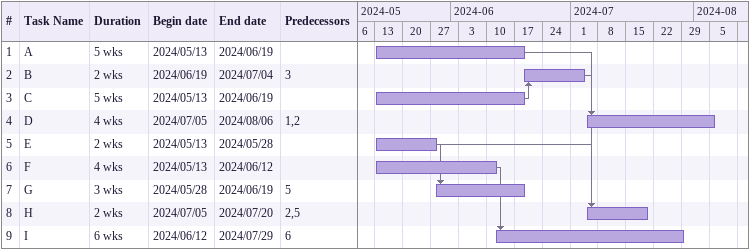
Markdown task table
| ID | Task | Duration | Start | Finish | Predecessors |
|---|---|---|---|---|---|
| 1 | A | 5w | 2024-05-13 | 2024-06-19 |  |
| 2 | B | 2w | 2024-06-19 | 2024-07-04 | 3 |
| 3 | C | 5w | 2024-05-13 | 2024-06-19 |  |
| 4 | D | 4w | 2024-07-05 | 2024-08-06 | 1, 2 |
| 5 | E | 2w | 2024-05-13 | 2024-05-28 |  |
| 6 | F | 4w | 2024-05-13 | 2024-06-12 |  |
| 7 | G | 3w | 2024-05-28 | 2024-06-19 | 5 |
| 8 | H | 2w | 2024-07-05 | 2024-07-20 | 2, 5 |
| 9 | I | 6w | 2024-06-12 | 2024-07-29 | 6 |
